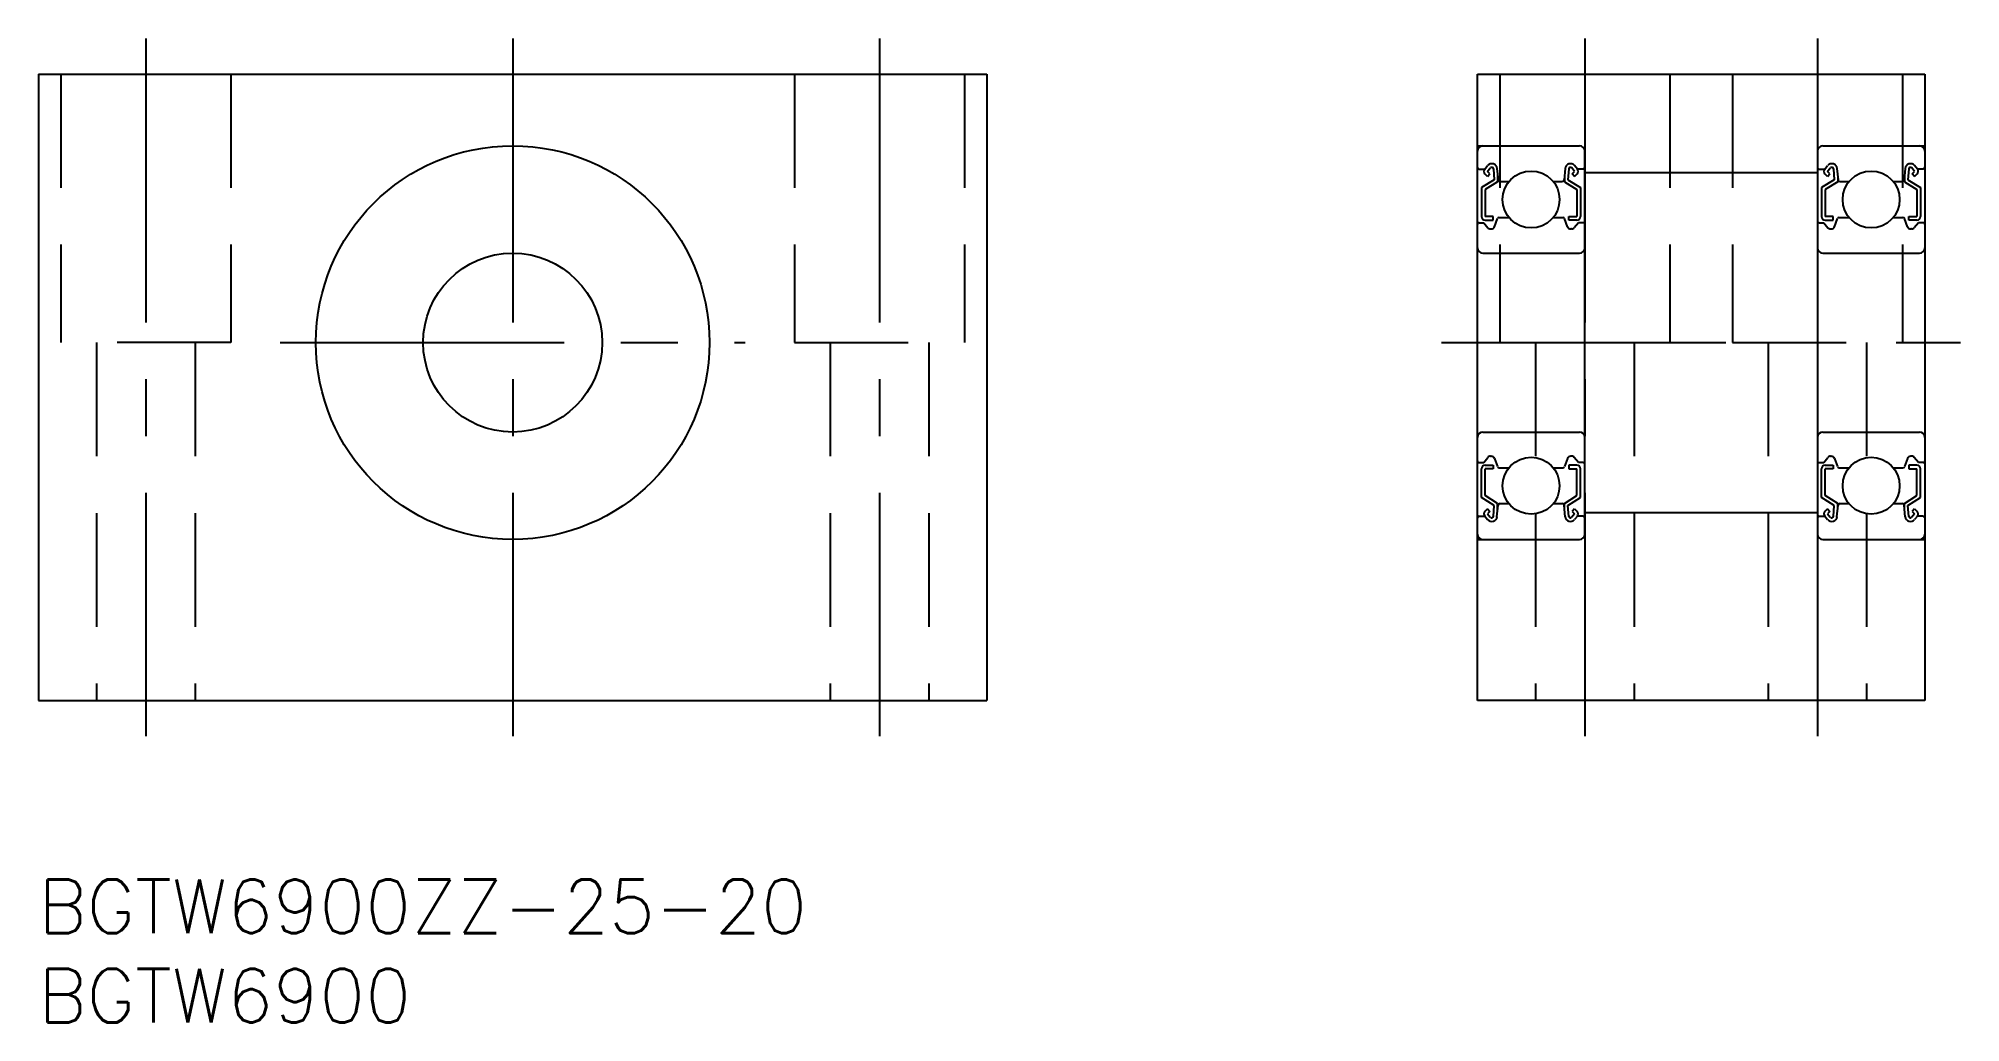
# Model space of a CAD drawing. Extents: x 0 to 107, y -8 to 47.
import ezdxf

# ---------------------------------------------------------------- set-up
doc = ezdxf.new("R2010")
doc.units = 0
doc.header["$LTSCALE"] = 0.5
doc.linetypes.add('CENTER', pattern=[50.8, 31.75, -6.35, 6.35, -6.35])
doc.linetypes.add('DASHED', pattern=[19.05, 12.7, -6.35])
for name, color, linetype in [('MSM_CENTER', 1, 'CENTER'), ('MSM_CONTINUOUS', 7, 'CONTINUOUS'), ('MSM_DASHED', 4, 'DASHED'), ('MSM_PART_NUMBER', 7, 'CONTINUOUS')]:
    doc.layers.add(name, color=color, linetype=linetype)
doc.styles.get("Standard").update_dxf_attribs({"font": 'txt.shx', "height": 3, "bigfont": 'bigfont.shx'})

# ---------------------------------------------------------------- blocks, each defined once
blk = doc.blocks.new('*U2')
at = {"layer": 'MSM_PART_NUMBER'}
blk.add_text('BGTW6900ZZ-25-20', height=3, dxfattribs=at).set_placement((0, -3))
blk = doc.blocks.new('*U3')
at = {"layer": 'MSM_PART_NUMBER'}
blk.add_text('BGTW6900', height=3, dxfattribs=at).set_placement((0, -8))

msp = doc.modelspace()

# ---------------------------------------------------------------- linework, layer by layer
at = {"layer": 'MSM_CENTER'}
for p, q in [((6, 47), (6, 8)), ((26.5, 47), (26.5, 8)), ((47, 47), (47, 8)), ((86.41, 47), (86.41, 8)), ((99.41, 47), (99.41, 8)), ((13.5, 30), (39.5, 30)), ((78.41, 30), (107.41, 30))]:
    msp.add_line(p, q, dxfattribs=at)
at = {"layer": 'MSM_CONTINUOUS'}
for p, q in [((0, 45), (0, 10)), ((0, 45), (53, 45)), ((53, 45), (53, 10)), ((80.41, 10), (80.41, 45)), ((80.41, 45), (105.41, 45)), ((105.41, 45), (105.41, 10)), ((80.41, 41), (86.11, 41)), ((99.71, 41), (105.41, 41)), ((80.82, 39.7), (80.98, 39.89)), ((80.97, 39.57), (81.13, 39.76)), ((85.84, 39.57), (85.68, 39.76)), ((86, 39.7), (85.83, 39.89)), ((86.41, 19.3), (86.41, 40.7)), ((99.41, 40.7), (99.41, 19.3)), ((99.82, 39.7), (99.98, 39.89)), ((99.97, 39.57), (100.13, 39.76)), ((104.84, 39.57), (104.68, 39.76)), ((105, 39.7), (104.83, 39.89)), ((80.51, 39.7), (80.82, 39.7)), ((81.34, 39.1), (80.64, 38.66)), ((80.97, 39.29), (80.83, 39.43)), ((81.54, 38.99), (80.84, 38.55)), ((81.11, 39.43), (80.97, 39.57)), ((80.97, 39.29), (81.11, 39.43)), ((81.31, 39.71), (81.34, 39.1)), ((81.5, 39.73), (81.56, 39.09)), ((81.54, 39.33), (81.54, 38.99)), ((81.66, 39), (82.17, 39)), ((84.64, 39), (85.15, 39)), ((85.31, 39.73), (85.25, 39.09)), ((85.27, 39.33), (85.27, 38.99)), ((85.27, 38.99), (85.97, 38.55)), ((85.51, 39.71), (85.47, 39.1)), ((85.47, 39.1), (86.17, 38.66)), ((85.7, 39.43), (85.84, 39.57)), ((85.84, 39.29), (85.7, 39.43)), ((85.84, 39.29), (85.98, 39.43)), ((86.31, 39.7), (86, 39.7)), ((86.41, 39.5), (99.41, 39.5)), ((99.51, 39.7), (99.82, 39.7)), ((100.34, 39.1), (99.64, 38.66)), ((99.97, 39.29), (99.83, 39.43)), ((100.54, 38.99), (99.84, 38.55)), ((100.11, 39.43), (99.97, 39.57)), ((99.97, 39.29), (100.11, 39.43)), ((100.31, 39.71), (100.34, 39.1)), ((100.5, 39.73), (100.56, 39.09)), ((100.54, 39.33), (100.54, 38.99)), ((100.66, 39), (101.17, 39)), ((103.64, 39), (104.15, 39)), ((104.31, 39.73), (104.25, 39.09)), ((104.27, 39.33), (104.27, 38.99)), ((104.27, 38.99), (104.97, 38.55)), ((104.51, 39.71), (104.47, 39.1)), ((104.47, 39.1), (105.17, 38.66)), ((104.7, 39.43), (104.84, 39.57)), ((104.84, 39.29), (104.7, 39.43)), ((104.84, 39.29), (104.98, 39.43)), ((105.31, 39.7), (105, 39.7)), ((80.64, 38.66), (80.64, 37.05)), ((80.84, 38.55), (80.84, 37.05)), ((85.97, 38.55), (85.97, 37.05)), ((86.17, 38.66), (86.17, 37.05)), ((99.64, 38.66), (99.64, 37.05)), ((99.84, 38.55), (99.84, 37.05)), ((104.97, 38.55), (104.97, 37.05)), ((105.17, 38.66), (105.17, 37.05)), ((80.51, 36.7), (80.76, 36.7)), ((80.76, 36.7), (80.99, 36.42)), ((81.29, 37.05), (80.84, 37.05)), ((80.84, 36.85), (81.29, 36.85)), ((81.29, 36.85), (81.29, 37.05)), ((81.37, 36.48), (81.53, 36.93)), ((81.63, 37), (82.17, 37)), ((84.64, 37), (85.19, 37)), ((85.45, 36.48), (85.28, 36.93)), ((85.52, 37.05), (85.97, 37.05)), ((85.52, 36.85), (85.52, 37.05)), ((85.97, 36.85), (85.52, 36.85)), ((86.06, 36.7), (85.82, 36.42)), ((86.31, 36.7), (86.06, 36.7)), ((99.51, 36.7), (99.76, 36.7)), ((99.76, 36.7), (99.99, 36.42)), ((100.29, 37.05), (99.84, 37.05)), ((99.84, 36.85), (100.29, 36.85)), ((100.29, 36.85), (100.29, 37.05)), ((100.37, 36.48), (100.53, 36.93)), ((100.63, 37), (101.17, 37)), ((103.64, 37), (104.19, 37)), ((104.45, 36.48), (104.28, 36.93)), ((104.52, 37.05), (104.97, 37.05)), ((104.52, 36.85), (104.52, 37.05)), ((104.97, 36.85), (104.52, 36.85)), ((105.06, 36.7), (104.82, 36.42)), ((105.31, 36.7), (105.06, 36.7)), ((81.14, 36.35), (81.18, 36.35)), ((85.67, 36.35), (85.63, 36.35)), ((100.14, 36.35), (100.18, 36.35)), ((104.67, 36.35), (104.63, 36.35)), ((80.71, 35), (86.11, 35)), ((99.71, 35), (105.11, 35)), ((80.71, 25), (86.11, 25)), ((99.71, 25), (105.11, 25)), ((81.14, 23.65), (81.18, 23.65)), ((85.67, 23.65), (85.63, 23.65)), ((100.14, 23.65), (100.18, 23.65)), ((104.67, 23.65), (104.63, 23.65)), ((80.51, 23.3), (80.76, 23.3)), ((80.64, 21.34), (80.64, 22.95)), ((80.76, 23.3), (80.99, 23.58)), ((80.84, 23.15), (81.29, 23.15)), ((80.84, 21.45), (80.84, 22.95)), ((81.29, 22.95), (80.84, 22.95)), ((81.29, 23.15), (81.29, 22.95)), ((81.37, 23.52), (81.53, 23.07)), ((81.63, 23), (82.17, 23)), ((84.64, 23), (85.19, 23)), ((85.45, 23.52), (85.28, 23.07)), ((85.97, 23.15), (85.52, 23.15)), ((85.52, 23.15), (85.52, 22.95)), ((85.52, 22.95), (85.97, 22.95)), ((86.06, 23.3), (85.82, 23.58)), ((85.97, 21.45), (85.97, 22.95)), ((86.31, 23.3), (86.06, 23.3)), ((86.17, 21.34), (86.17, 22.95)), ((99.51, 23.3), (99.76, 23.3)), ((99.64, 21.34), (99.64, 22.95)), ((99.76, 23.3), (99.99, 23.58)), ((99.84, 23.15), (100.29, 23.15)), ((99.84, 21.45), (99.84, 22.95)), ((100.29, 22.95), (99.84, 22.95)), ((100.29, 23.15), (100.29, 22.95)), ((100.37, 23.52), (100.53, 23.07)), ((100.63, 23), (101.17, 23)), ((103.64, 23), (104.19, 23)), ((104.45, 23.52), (104.28, 23.07)), ((104.97, 23.15), (104.52, 23.15)), ((104.52, 23.15), (104.52, 22.95)), ((104.52, 22.95), (104.97, 22.95)), ((105.06, 23.3), (104.82, 23.58)), ((104.97, 21.45), (104.97, 22.95)), ((105.31, 23.3), (105.06, 23.3)), ((105.17, 21.34), (105.17, 22.95)), ((81.34, 20.9), (80.64, 21.34)), ((80.97, 20.71), (80.83, 20.57)), ((81.54, 21.01), (80.84, 21.45)), ((80.97, 20.71), (81.11, 20.57)), ((81.11, 20.57), (80.97, 20.43)), ((80.97, 20.43), (81.13, 20.24)), ((81.19, 21.23), (81.19, 21.23)), ((81.31, 20.29), (81.34, 20.9)), ((81.36, 21.12), (81.36, 21.12)), ((81.5, 20.27), (81.56, 20.91)), ((81.54, 20.67), (81.54, 21.01)), ((81.66, 21), (82.17, 21)), ((84.64, 21), (85.15, 21)), ((85.31, 20.27), (85.25, 20.91)), ((85.27, 21.01), (85.97, 21.45)), ((85.27, 20.67), (85.27, 21.01)), ((85.47, 20.9), (86.17, 21.34)), ((85.51, 20.29), (85.47, 20.9)), ((85.84, 20.43), (85.68, 20.24)), ((85.84, 20.71), (85.7, 20.57)), ((85.7, 20.57), (85.84, 20.43)), ((85.84, 20.71), (85.98, 20.57)), ((86.41, 20.5), (99.41, 20.5)), ((100.34, 20.9), (99.64, 21.34)), ((99.97, 20.71), (99.83, 20.57)), ((100.54, 21.01), (99.84, 21.45)), ((99.97, 20.71), (100.11, 20.57)), ((100.11, 20.57), (99.97, 20.43)), ((99.97, 20.43), (100.13, 20.24)), ((100.19, 21.23), (100.19, 21.23)), ((100.31, 20.29), (100.34, 20.9)), ((100.36, 21.12), (100.36, 21.12)), ((100.5, 20.27), (100.56, 20.91)), ((100.54, 20.67), (100.54, 21.01)), ((100.66, 21), (101.17, 21)), ((103.64, 21), (104.15, 21)), ((104.31, 20.27), (104.25, 20.91)), ((104.27, 21.01), (104.97, 21.45)), ((104.27, 20.67), (104.27, 21.01)), ((104.47, 20.9), (105.17, 21.34)), ((104.51, 20.29), (104.47, 20.9)), ((104.84, 20.43), (104.68, 20.24)), ((104.84, 20.71), (104.7, 20.57)), ((104.7, 20.57), (104.84, 20.43)), ((104.84, 20.71), (104.98, 20.57)), ((80.51, 20.3), (80.82, 20.3)), ((80.82, 20.3), (80.98, 20.11)), ((86, 20.3), (85.83, 20.11)), ((86.31, 20.3), (86, 20.3)), ((99.51, 20.3), (99.82, 20.3)), ((99.82, 20.3), (99.98, 20.11)), ((105, 20.3), (104.83, 20.11)), ((105.31, 20.3), (105, 20.3)), ((80.41, 19), (86.11, 19)), ((99.71, 19), (105.41, 19)), ((0, 10), (53, 10)), ((105.41, 10), (80.41, 10))]:
    msp.add_line(p, q, dxfattribs=at)
for centre, radius in [((26.5, 30), 11), ((83.41, 38), 1.59), ((102.41, 38), 1.59), ((26.5, 30), 5), ((83.41, 22), 1.59), ((102.41, 22), 1.59)]:
    msp.add_circle(centre, radius, dxfattribs=at)
for centre, radius, start, end in [((80.71, 40.7), 0.3, 90, 180), ((86.11, 40.7), 0.3, 0, 90), ((99.71, 40.7), 0.3, 90, 180), ((105.11, 40.7), 0.3, 0, 90), ((80.51, 39.8), 0.1, 180.0001, 270), ((81.21, 39.7), 0.298, 5.0005, 140.1714), ((81.21, 39.7), 0.0983, 4.6646, 139.9739), ((85.61, 39.7), 0.298, 39.8286, 174.9997), ((85.61, 39.7), 0.0983, 40.0264, 175.3357), ((86.31, 39.8), 0.1, 269.9995, 359.9913), ((99.51, 39.8), 0.1, 180.0001, 270), ((100.21, 39.7), 0.298, 5.0005, 140.1714), ((100.21, 39.7), 0.0983, 4.6646, 139.9739), ((104.61, 39.7), 0.298, 39.8286, 174.9997), ((104.61, 39.7), 0.0983, 40.0264, 175.3357), ((105.31, 39.8), 0.1, 269.9995, 359.9913), ((80.97, 39.57), 0.2, 139.8648, 225.0001), ((81.66, 39.1), 0.1, 185.1444, 270), ((85.15, 39.1), 0.1, 269.9995, 354.8557), ((85.84, 39.57), 0.2, 314.9967, 40.1352), ((99.97, 39.57), 0.2, 139.8648, 225.0001), ((100.66, 39.1), 0.1, 185.1444, 270), ((104.15, 39.1), 0.1, 269.9995, 354.8557), ((104.84, 39.57), 0.2, 314.9967, 40.1352), ((80.51, 36.6), 0.1, 89.9995, 180.0001), ((80.84, 37.05), 0.2, 180.0001, 270), ((81.63, 36.9), 0.1, 89.9995, 160.1157), ((85.19, 36.9), 0.1, 19.8845, 90.0002), ((85.97, 37.05), 0.2, 269.9998, 359.9956), ((86.31, 36.6), 0.1, 359.9913, 90.0002), ((99.51, 36.6), 0.1, 89.9995, 180.0001), ((99.84, 37.05), 0.2, 180.0001, 270), ((100.63, 36.9), 0.1, 89.9995, 160.1157), ((104.19, 36.9), 0.1, 19.8845, 90.0002), ((104.97, 37.05), 0.2, 269.9998, 359.9956), ((105.31, 36.6), 0.1, 359.9913, 90.0002), ((81.14, 36.55), 0.2, 220.1384, 270), ((81.18, 36.55), 0.2, 270, 340.1117), ((85.63, 36.55), 0.2, 199.8883, 269.9998), ((85.67, 36.55), 0.2, 269.9998, 319.8615), ((100.14, 36.55), 0.2, 220.1384, 270), ((100.18, 36.55), 0.2, 270, 340.1117), ((104.63, 36.55), 0.2, 199.8883, 269.9998), ((104.67, 36.55), 0.2, 269.9998, 319.8615), ((80.71, 35.3), 0.3, 180, 270), ((86.11, 35.3), 0.3, 270, 360), ((99.71, 35.3), 0.3, 180, 270), ((105.11, 35.3), 0.3, 270, 360), ((80.71, 24.7), 0.3, 90, 180), ((86.11, 24.7), 0.3, 0, 90), ((99.71, 24.7), 0.3, 90, 180), ((105.11, 24.7), 0.3, 0, 90), ((81.14, 23.45), 0.2, 90, 139.8616), ((81.18, 23.45), 0.2, 19.8883, 90), ((85.63, 23.45), 0.2, 90.0002, 160.1117), ((85.67, 23.45), 0.2, 40.1385, 90.0002), ((100.14, 23.45), 0.2, 90, 139.8616), ((100.18, 23.45), 0.2, 19.8883, 90), ((104.63, 23.45), 0.2, 90.0002, 160.1117), ((104.67, 23.45), 0.2, 40.1385, 90.0002), ((80.51, 23.4), 0.1, 179.9999, 270.0005), ((80.84, 22.95), 0.2, 90, 179.9999), ((81.63, 23.1), 0.1, 199.8843, 270.0005), ((85.19, 23.1), 0.1, 269.9998, 340.1155), ((85.97, 22.95), 0.2, 0.0044, 90.0002), ((86.31, 23.4), 0.1, 269.9998, 0.0087), ((99.51, 23.4), 0.1, 179.9999, 270.0005), ((99.84, 22.95), 0.2, 90, 179.9999), ((100.63, 23.1), 0.1, 199.8843, 270.0005), ((104.19, 23.1), 0.1, 269.9998, 340.1155), ((104.97, 22.95), 0.2, 0.0044, 90.0002), ((105.31, 23.4), 0.1, 269.9998, 0.0087), ((80.97, 20.43), 0.2, 134.9999, 220.1352), ((81.66, 20.9), 0.1, 90, 174.8556), ((85.15, 20.9), 0.1, 5.1443, 90.0005), ((85.84, 20.43), 0.2, 319.8648, 45.0033), ((99.97, 20.43), 0.2, 134.9999, 220.1352), ((100.66, 20.9), 0.1, 90, 174.8556), ((104.15, 20.9), 0.1, 5.1443, 90.0005), ((104.84, 20.43), 0.2, 319.8648, 45.0033), ((80.51, 20.2), 0.1, 90, 179.9999), ((81.21, 20.3), 0.298, 219.8286, 354.9995), ((81.21, 20.3), 0.0983, 220.0261, 355.3354), ((85.61, 20.3), 0.298, 185.0003, 320.1714), ((85.61, 20.3), 0.0983, 184.6643, 319.9736), ((86.31, 20.2), 0.1, 0.0087, 90.0005), ((99.51, 20.2), 0.1, 90, 179.9999), ((100.21, 20.3), 0.298, 219.8286, 354.9995), ((100.21, 20.3), 0.0983, 220.0261, 355.3354), ((104.61, 20.3), 0.298, 185.0003, 320.1714), ((104.61, 20.3), 0.0983, 184.6643, 319.9736), ((105.31, 20.2), 0.1, 0.0087, 90.0005), ((80.71, 19.3), 0.3, 180, 270), ((86.11, 19.3), 0.3, 270, 0), ((99.71, 19.3), 0.3, 180, 270), ((105.11, 19.3), 0.3, 270, 0)]:
    msp.add_arc(centre, radius, start, end, dxfattribs=at)
at = {"layer": 'MSM_DASHED'}
for p, q in [((1.25, 45), (1.25, 30)), ((10.75, 45), (10.75, 30)), ((42.25, 45), (42.25, 30)), ((51.75, 45), (51.75, 30)), ((81.66, 45), (81.66, 30)), ((91.16, 45), (91.16, 30)), ((94.66, 45), (94.66, 30)), ((104.16, 45), (104.16, 30)), ((10.75, 30), (1.25, 30)), ((3.25, 30), (3.25, 10)), ((8.75, 30), (8.75, 10)), ((42.25, 30), (51.75, 30)), ((44.25, 30), (44.25, 10)), ((49.75, 30), (49.75, 10)), ((81.66, 30), (91.16, 30)), ((83.66, 30), (83.66, 10)), ((89.16, 30), (89.16, 10)), ((94.66, 30), (104.16, 30)), ((96.66, 30), (96.66, 10)), ((102.16, 30), (102.16, 10))]:
    msp.add_line(p, q, dxfattribs=at)

# ---------------------------------------------------------------- block references
at = {"layer": 'MSM_CONTINUOUS'}
for name in ['*U2', '*U3']:
    msp.add_blockref(name, (0, 0), dxfattribs=at)

doc.saveas('drawing.dxf')
